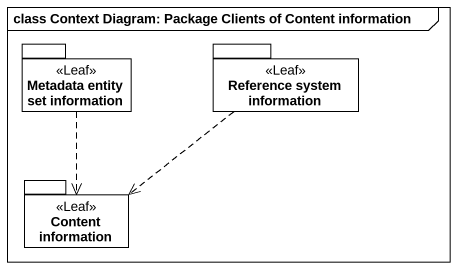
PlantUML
@startuml
mainframe class Context Diagram: Package Clients of Content information
package "Metadata entity set information" as Metadata_entity_set <<Leaf>> {
}
package "Reference system information" as Reference_system_information <<Leaf>> {
}
package "Content information" as Content_information <<Leaf>> {
}
Metadata_entity_set ..> Content_information
Reference_system_information ..> Content_information
@enduml
